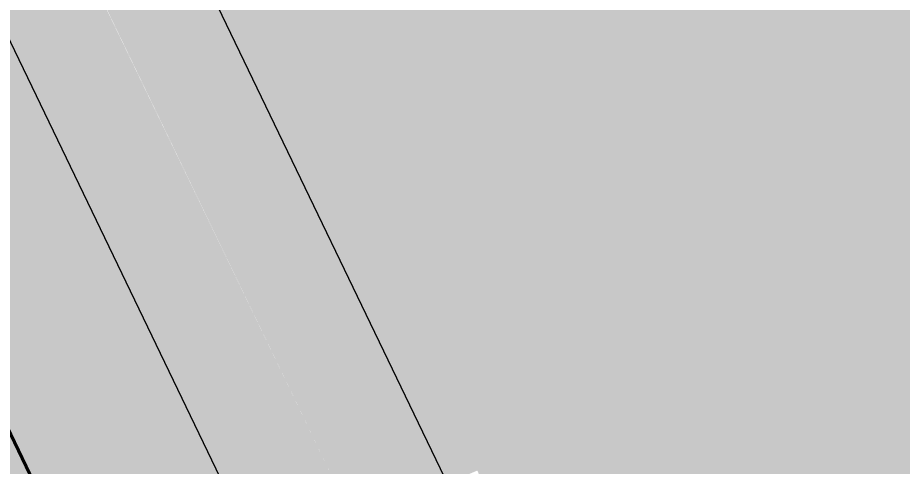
# Model space of a CAD drawing. Header units: metres. Extents: x 15.2 to 39, y -2.1 to 25.8.
# Drawn here: x 25.9887 to 26.098, y 24.7981 to 24.8535 of the extents above; entities that cross this region are included whole.
import ezdxf

# ---------------------------------------------------------------- set-up
doc = ezdxf.new("R2010")
doc.units = ezdxf.units.M
doc.layers.add('1095_ARQ_BASE_dwg', color=7, linetype='Continuous', lineweight=5, true_color=0x767676)
doc.layers.add('A-FLOR', color=7, linetype='Continuous', lineweight=9, true_color=0x007f00)
for name, color, linetype, lineweight in [('A-ANNO-DIMS', 7, 'Continuous', 5), ('A-ANNO-DIMS-20', 7, 'Continuous', 5), ('A-WALL', 7, 'Continuous', 9), ('KIRYA - PAREDE', 7, 'Continuous', 40), ('P-PIPE', 7, 'Continuous', 5)]:
    doc.layers.add(name, color=color, linetype=linetype, lineweight=lineweight)
doc.styles.add('Century Gothic_1', font='GOTHIC.TTF', dxfattribs={"height": 0.02})
doc.dimstyles.new('Setores_1_mm', dxfattribs={"dimscale": 0.3048, "dimtxt": 0.02088336539435051, "dimasz": 0.2083333333333333, "dimexe": 0.1574803149606299, "dimexo": 0.09842519685039368, "dimgap": 0.1148293963254593, "dimtad": 1, "dimrnd": 0.01, "dimzin": 0, "dimdsep": 46, "dimtxsty": 'Century Gothic_1', "dimblk1": 'OBLIQUE', "dimblk2": 'OBLIQUE', "dimsah": 1, "dimcen": 0.09, "dimazin": 0, "dimtfac": 1, "dimtdec": 4, "dimtix": 1, "dimtmove": 0, "dimatfit": 3, "dimfxl": 1, "dimtvp": 1, "dimtolj": 1, "dimtzin": 0, "dimarcsym": 2})

# ---------------------------------------------------------------- blocks, each defined once
blk = doc.blocks.new('1095_ARQ_BASE_dwg-3608001-TÉRREO')
at = {"layer": 'KIRYA - PAREDE', "color": 253, "true_color": 0xaaaaaa}
blk.add_line((25.98693131030047, 24.80398404181247), (26.00324145290243, 24.77016679997416), dxfattribs=at)
blk = doc.blocks.new('DIMBLOCK4-TÉRREO')
at = {"layer": 'A-ANNO-DIMS-20'}
for p, q in [((26.19049300141116, 24.83216777905756), (26.23372719649771, 24.85301974239962)), ((26.19049300141116, 24.83216777905756), (26.04134043035702, 24.76023111092322)), ((26.23393459170713, 24.74209653929394), (26.19049300141116, 24.83216777905756)), ((26.23393459170713, 24.74209653929394), (26.27716878679368, 24.762948502636)), ((26.23393459170713, 24.74209653929394), (26.11790592868366, 24.68613561708522))]:
    blk.add_line(p, q, dxfattribs=at)
at = {"layer": 'A-ANNO-DIMS-20', "lineweight": 25}
for p, q in [((26.19049300141116, 24.83216777905756), (26.14810267786724, 24.84697269276354)), ((26.19049300141116, 24.83216777905756), (26.23288332495509, 24.81736286535158)), ((26.23393459170713, 24.74209653929394), (26.1915442681632, 24.75690145299992)), ((26.23393459170713, 24.74209653929394), (26.27632491525105, 24.72729162558796))]:
    blk.add_line(p, q, dxfattribs=at)
at = {"layer": 'A-ANNO-DIMS-20', "color": 0, "insert": (26.2476765279744, 24.85318285345586), "char_height": 0.02, "width": 0.1058090513313759, "attachment_point": 1, "rotation": 295.7481327013862, "line_spacing_factor": 0.9845015114479526, "style": 'Century Gothic_1'}
blk.add_mtext('0,10 m', dxfattribs=at)
blk = doc.blocks.new('_Oblique')
at = {"color": 0, "linetype": 'ByBlock', "lineweight": -2}
blk.add_line((-0.5, -0.5), (0.5, 0.5), dxfattribs=at)

msp = doc.modelspace()

# ---------------------------------------------------------------- hatches: boundary and pattern name
at = {"layer": 'A-FLOR', "true_color": 0x464646}
h = msp.add_hatch(color=49, dxfattribs=at)
h.paths.add_polyline_path([(23.79740642318289, 21.74731005682862), (26.63465047573733, 23.1157201511516), (26.56948809029338, 23.25082701079705), (26.83970180958427, 23.38115178168493), (25.75366205218484, 25.63293277577628), (25.48344833289394, 25.50260800488838), (25.41828594744999, 25.63771486453384), (22.58104189489564, 24.26930477021091), (22.64620428033959, 24.13419791056546), (22.51109742069407, 24.06903552512148), (23.5971371780935, 21.81725453103012), (23.73224403773895, 21.88241691647407)])
h.paths.add_polyline_path([(25.84544231333541, 25.19345708377688), (25.84544150762684, 25.19345728858413), (25.84821941747273, 25.19345708377688)])
h.paths.add_polyline_path([(26.58579621172366, 23.4000247716773), (26.57612104300934, 23.40736496862135), (26.57231663023471, 23.41195365134683), (26.56937246568289, 23.41053367322107), (26.56407259166678, 23.42152236447224), (26.56707426751631, 23.42297008044461), (26.56657427002348, 23.42489657229807), (26.56562772387442, 23.42986607758446), (26.56611642200403, 23.44093822553912), (26.60570487159497, 23.46003183646425), (26.60758822048475, 23.45643706860406), (26.62122507967628, 23.46301416081991), (26.62162994382714, 23.47896223751426), (26.62371925033337, 23.47996991540883), (26.63047852536657, 23.46595532068531), (26.64992945620811, 23.47415427597115), (26.63721750929886, 23.50097635663492), (26.63579883217353, 23.50151351339471), (26.62907223714479, 23.51509947585772), (26.62743254698707, 23.5156862423366), (26.62546938755425, 23.51918033471347), (26.62898299692394, 23.52110302786206), (26.54192406285181, 23.70160991241564), (26.53825033985375, 23.7000462071589), (26.53680904547041, 23.70358385560802), (26.53744272758421, 23.70544380734406), (26.53272211290224, 23.7149355051744), (26.52597895215839, 23.71187665123085), (26.52560877437537, 23.71264417312916), (26.52454582425262, 23.71215494212135), (26.52456715629159, 23.71171211213322), (26.52383810671969, 23.71166127054447), (26.52385986389607, 23.71134570096849), (26.52313585706852, 23.71150599382953), (26.52035645299365, 23.71005107020794), (26.51967182430549, 23.70835716116505), (26.51941201727892, 23.70800212597005), (26.52333851732716, 23.6998609708036), (26.52144918487121, 23.69894974090714), (26.52642697299792, 23.68862885843485), (26.52509095739816, 23.68817068704165), (26.52819191400105, 23.68139006169884), (26.52324934202017, 23.68013721708476), (26.50384486811705, 23.67362722884441), (26.48919140512959, 23.66802258846951), (26.45778572296877, 23.65532753564846), (26.41776760602326, 23.63898942007738), (26.39985448588241, 23.63292232234177), (26.37057486308306, 23.62264679516763), (26.32110146929529, 23.60387051273816), (26.30117615092257, 23.5954169943217), (26.28073249366126, 23.58593877134624), (26.2779638923359, 23.58452227559897), (26.27977960682503, 23.57732880823706), (26.28139723795086, 23.56024266614028), (26.28037698382986, 23.54417936471756), (26.27824125993486, 23.53267183456529), (26.27590903330597, 23.52552726358834), (26.26829693909184, 23.50650277623361), (26.26024140984896, 23.49430108987662), (26.25250475476339, 23.48423004293143), (26.23956594959919, 23.47235900274196), (26.22517060876262, 23.46297177976824), (26.21247315304818, 23.45665643975895), (26.20865446700131, 23.45525616526176), (26.1957267280437, 23.45132738540208), (26.17891477627872, 23.4490009533625), (26.16377475184, 23.44905556630244), (26.14617773594631, 23.45160055517796), (26.13004709236235, 23.45689982839501), (26.11571512724409, 23.46411471091902), (26.10130687229551, 23.47407945121837), (26.08851823701611, 23.48670702541401), (26.08008063302424, 23.49805030329064), (26.07240953936638, 23.51122304826516), (26.06645068936553, 23.52721154034459), (26.0633050773711, 23.53967377345353), (26.06168744624631, 23.55675991555869), (26.0627077003692, 23.57282321697358), (26.06484342426695, 23.58433074713514), (26.06717565089146, 23.59149874747192), (26.07421606485536, 23.60870459547873), (26.07622002859606, 23.61311589348531), (26.09137915458903, 23.63352499014782), (26.10311434168226, 23.64429935085197), (26.11492285718055, 23.65254103936222), (26.13144642952515, 23.66079228910359), (26.14770943656755, 23.66567854976003), (26.16313865770306, 23.66788274792803), (26.18180389132227, 23.66778998275301), (26.19667568675655, 23.66537580714912), (26.21283680784452, 23.66006676685179), (26.22800510184414, 23.65258897234403), (26.23041811680715, 23.65107468037353), (26.24224097212083, 23.64247723308997), (26.25456644718804, 23.63029555626039), (26.25841489158399, 23.62557143089596), (26.26343142362492, 23.62807182463581), (26.29226059320631, 23.64290701752243), (26.30750950242263, 23.6516101444669), (26.3262188072073, 23.6626952759376), (26.36515425503177, 23.68649440697973), (26.39434918043025, 23.70503728488876), (26.4137444033895, 23.71567097022199), (26.45589329472993, 23.73939347234476), (26.47268225825709, 23.74954294225979), (26.485672212235, 23.7580302557663), (26.48987235617651, 23.76119248604034), (26.49312462981757, 23.75444926331518), (26.49431493731115, 23.75520954403903), (26.49929272543788, 23.74488866156672), (26.5011820578938, 23.74579989146316), (26.5052680632224, 23.73752696925026), (26.50593746475854, 23.73758602488143), (26.50770235474311, 23.7371465515435), (26.51037914431242, 23.73849761930529), (26.51068951129835, 23.73892340074462), (26.51083078042719, 23.73892340074462), (26.51122128528366, 23.73938327102044), (26.51169377754927, 23.73916115991573), (26.51259916163724, 23.73961813840493), (26.51215331355895, 23.74054255412922), (26.51882100640756, 23.74375839951681), (26.51424673536129, 23.75339262274176), (26.51241556505468, 23.75414155663471), (26.51051859547185, 23.75751784225252), (26.51403220484155, 23.75944053540112), (26.09057691796893, 24.63742733130859), (26.0868804788484, 24.63588371503567), (26.08531190319542, 24.63950868895102), (26.08588921985909, 24.64116169690814), (26.08088007446654, 24.65151344470878), (26.07044025492446, 24.64625212698419), (26.06966625764597, 24.64455066682741), (26.06627957971915, 24.64291726336425), (26.06435688657055, 24.64643087273394), (26.06319084751103, 24.64586848910042), (26.06644896678323, 24.63911314611808), (26.06194540479505, 24.63694106660333), (26.05709681712132, 24.64648898800214), (26.0464858973794, 24.64137131415529), (26.04541311863593, 24.6434005224686), (26.03672517526673, 24.63917489303645), (26.04220334228003, 24.63794624551564), (26.05063679882596, 24.63347160968342), (26.05694667138009, 24.62779599910912), (26.06239286681222, 24.61921156979496), (26.20559019707759, 24.32197647857499), (26.2081073864934, 24.31431724202091), (26.20845556457016, 24.30441833642346), (26.20648567134286, 24.29573063197773), (26.20213627254709, 24.28754562101343), (26.1964606619728, 24.28123574845931), (26.18787623265864, 24.27578955302718), (26.14121480002938, 24.25353617357817), (26.12759967457945, 24.25039894235187), (26.11907952822935, 24.25183869003713), (26.11757719310771, 24.25206831264376), (26.11330156391992, 24.25319004513531), (26.11145283302742, 24.25447400820511), (25.83721256510983, 24.12242971942967), (25.80426194780068, 24.11038748414092), (25.78071342727291, 24.10616274827033), (25.75675478719526, 24.10456452283012), (25.73247507654998, 24.10637513919621), (25.70782140096421, 24.11161713169896), (25.6856887879827, 24.11944496660441), (25.67772487281918, 24.12317631558265), (25.6673529490717, 24.12799948877991), (25.65034757323088, 24.13798647978907), (25.64736666754646, 24.13987137561512), (25.63577298023043, 24.14866516662951), (25.62837852057536, 24.15503096575457), (25.61549097603988, 24.1681327470043), (25.61220629575545, 24.17184278829615), (25.60439786770219, 24.18190723652065), (25.59846816364155, 24.19066021885095), (25.5907003289904, 24.20432297558627), (25.58739149883651, 24.21077350872277), (25.58237304310834, 24.22274480677063), (25.57932998716448, 24.2313167148643), (25.57592581893126, 24.24409301150862), (25.5735850793475, 24.2543924360646), (25.57212511105243, 24.26391259618216), (25.57106764864502, 24.27580117797127), (25.57110928690075, 24.29101058639795), (25.57127164244249, 24.29846943604658), (25.57255228475647, 24.31003920005988), (25.57482242823007, 24.32261113978971), (25.57811634107217, 24.33593699107388), (25.57918959384683, 24.34099376204879), (25.58731439623386, 24.36331317588138), (25.59859341180324, 24.38602116717801), (25.61202396610189, 24.40568316370002), (25.62837562587942, 24.42348337805998), (25.64756252439792, 24.44004945312723), (25.6706883903416, 24.45413110917816), (25.67955774772499, 24.45917550634089), (25.9498551234961, 24.58954062496409), (25.95019100733094, 24.59237379009209), (25.95393895487395, 24.59977551220555), (25.95475375347136, 24.6014522414843), (25.95701019385864, 24.60514065081694), (25.96875187044259, 24.61419823167682), (25.99342133114481, 24.62635185851698), (25.99715872974679, 24.6325967727064), (26.00124102468659, 24.63686710770318), (26.00769643384958, 24.64075292076535), (26.03940762664365, 24.65604731050366), (26.03841117854907, 24.6581133332857), (26.04916919949412, 24.66343108787301), (26.04456876867667, 24.67296956250879), (26.04907233066485, 24.67514164202358), (26.05251547947379, 24.66847553926218), (26.05368151853332, 24.6690379228957), (26.05212510616797, 24.67272819042799), (26.05554670451202, 24.67437843609808), (26.05761371395845, 24.67382103483857), (26.06777020560578, 24.67872943017879), (26.06277430017952, 24.68908099125068), (26.06080485405214, 24.68994858321865), (26.05917145058897, 24.69333526114547), (26.06277430017952, 24.69507292475732), (26.04713532767297, 24.72749857107222), (26.04346160467491, 24.7259348658155), (26.04202031029158, 24.7294725142646), (26.04265399240537, 24.73133246600064), (26.03735352781151, 24.74192423903731), (26.03695811727941, 24.74135792965459), (26.02556771781461, 24.73593972886397), (26.02498070095513, 24.73430068611826), (26.02148692082674, 24.73233687927342), (26.02539666395339, 24.72423046769464), (26.01269486997975, 24.71833508371273), (26.01194277188074, 24.71845763380986), (26.0111214121869, 24.71950434940191), (26.00989605320265, 24.7218401138453), (26.00716043369124, 24.72709252618405), (25.95168460292963, 24.7003363905119), (25.94810565916537, 24.70749211516934), (25.94593309649497, 24.70644428261293), (25.94631302838662, 24.70565653667008), (25.94483734308015, 24.70469359839434), (25.94918838275961, 24.69533134265532), (25.94919177753251, 24.69428946179363), (25.94889827289457, 24.69325181438601), (25.94832787070184, 24.69228911438849), (25.9475194429211, 24.69146696821496), (25.94584017662128, 24.69060126144399), (25.94542134921709, 24.69045505223233), (25.94339919996299, 24.69045505223233), (25.94236780301311, 24.69082133603638), (25.94182674849354, 24.69117956361457), (25.94128164716651, 24.69166664289556), (25.9402697093091, 24.69346786844556), (25.93664232044526, 24.70099232938968), (25.93586831880154, 24.7006190264088), (25.93541965336914, 24.70075339706014), (25.93541001271345, 24.70039798420531), (25.93402680130531, 24.69973085779023), (25.93105557844111, 24.70453590716406), (25.92948493846498, 24.70767630591357), (25.92718511488066, 24.71391632324268), (25.92874995894924, 24.71458225648156), (25.929074459106, 24.71432936885972), (25.9292126224114, 24.71488987208341), (25.92977700659249, 24.7152330935798), (25.92010495240346, 24.7356210137556), (25.92810535086112, 24.73939753561578), (25.93803402183054, 24.71912419871646), (25.93952513626867, 24.71973046569247), (25.93995489039412, 24.71910423070351), (25.94212745306451, 24.72015206325991), (25.93865212584084, 24.72735776244099), (25.9636985296741, 24.73950354036769), (25.95702224536116, 24.7873383583605), (25.95201283344581, 24.7850070336298), (25.9508273404482, 24.78517601146314), (25.95015905222922, 24.7856803741064), (25.94974249925831, 24.78645618639745), (25.9484161158351, 24.78868880737253), (25.93362428820544, 24.78168767471919), (25.93237313061078, 24.78172590702084), (25.93033601115089, 24.78291366339613), (25.92848821481547, 24.78468509119751), (25.92642846879345, 24.78734170184337), (25.92467162627748, 24.79018624027525), (25.92311649296039, 24.79328571196813), (25.92146916834809, 24.79766713791154), (25.92085706920665, 24.80006749706221), (25.9205246768323, 24.80177068601469), (25.92045138553619, 24.80420544967237), (25.92114590565136, 24.80624579660384), (25.92224380515118, 24.80715233920061), (25.93639394575993, 24.81413290712655), (25.93495148286426, 24.81761222038477), (25.93506756233673, 24.81822614295568), (25.93561059212913, 24.81901572202555), (25.93639394575993, 24.81947819575067), (25.97039765580388, 24.83565837732336), (25.97126656659853, 24.83545980246761), (25.97220026208182, 24.83452720947825), (25.98693233555277, 24.80397499050864), (25.98693131030054, 24.80224687333753), (25.98637778861174, 24.80155228395684), (25.9844211882454, 24.80055293889079), (25.9680276502631, 24.79264629341331), (25.97227870468878, 24.7638267548999), (25.97409298500821, 24.75023589295406), (25.97508744825313, 24.7449306120286), (25.99429213391896, 24.7541930812546), (25.9904442021073, 24.76255900842059), (25.9904442021073, 24.76358782425232), (25.99162401213987, 24.76456367845367), (26.00324145290242, 24.77016679997416), (26.00715119602906, 24.76206038839542), (26.01086311508175, 24.76357190877426), (26.01291361956314, 24.76303521019952), (26.02428578837082, 24.76858886976082), (26.0244925273965, 24.7686623188823), (26.01945800018245, 24.77928128139833), (26.01762682987585, 24.78003021529128), (26.01572986029301, 24.7834065009091), (26.01924346966271, 24.78532919405769), (25.86223261802525, 25.11087349312639), (25.85862976843471, 25.10913582951455), (25.85711760064386, 25.11284743631877), (25.85775128275765, 25.1147073880548), (25.85123504421326, 25.12821807401935), (25.85169773090769, 25.12966261738189), (25.83743524728661, 25.15814455091495), (25.83668142882595, 25.15660906346112), (25.82529102936115, 25.15119086267049), (25.82470401250167, 25.14955181992478), (25.82121023237327, 25.14758801307994), (25.80711874656412, 25.17627353996085), (25.79926272359393, 25.17346106535305), (25.79332213617299, 25.17113938027713), (25.79113798448353, 25.17159147937041), (25.79054705664949, 25.17212635687845), (25.78528435284981, 25.18294139190627), (25.75537109162888, 25.16851414918388), (25.82280194922721, 25.028194535979), (25.82488248557958, 25.02188441950064), (25.82535499892557, 25.01355840141377), (25.82365647971897, 25.00539379006051), (25.81933957017229, 24.9973161211964), (25.81424468811725, 24.99165683335476), (25.80628908651843, 24.98662947160197), (25.55818040668664, 24.86717989826199), (25.55166206933267, 24.86503070848579), (25.5433360512458, 24.8645581951398), (25.53517143989254, 24.8662567143464), (25.52709377102844, 24.87057362389309), (25.52110549015948, 24.87617033937517), (25.51634265628716, 24.88375776876093), (25.36602394346187, 25.1959360047919), (25.36394340710951, 25.20224612127026), (25.36347089376352, 25.21057213935713), (25.36516941297011, 25.21873675071039), (25.3694863225168, 25.2268144195745), (25.37458120457184, 25.23247370741614), (25.38253680617065, 25.23750106916893), (25.63032984266657, 25.35684657035161), (25.63716382335642, 25.35909983228511), (25.64548984144328, 25.3595723456311), (25.65365445279654, 25.35787382642451), (25.66173212166065, 25.35355691687781), (25.6673914095023, 25.34846203482278), (25.67241877125509, 25.34050643322397), (25.73881984572612, 25.20283129153382), (25.76872199926973, 25.21737815274306), (25.76352237922703, 25.22848055210823), (25.7635459897614, 25.2293088367453), (25.76515755061746, 25.23127735799747), (25.77567733763773, 25.23756288951316), (25.77730352761718, 25.23862390695762), (25.80687462517611, 25.17731157008972), (25.8105864266283, 25.17882304258078), (25.81263693110967, 25.17828634400603), (25.82400909991737, 25.18384000356734), (25.82544467390719, 25.18353678898551), (25.83049635029676, 25.18612783197892), (25.83096137631278, 25.18671915100308), (25.83417309257754, 25.1899794725536), (25.83505183501512, 25.1906234966556), (25.83670526687799, 25.19163952077649), (25.83775790729063, 25.19209839866756), (25.84188508507837, 25.19325556699292), (25.8454502776122, 25.19345505929593), (25.85043366701367, 25.19218830561709), (25.85145469074088, 25.19173311236548), (25.85336465981258, 25.1907108438341), (25.85393268590825, 25.19025755937258), (25.85700354431177, 25.18733484297246), (25.85927851631465, 25.18356238052478), (25.86047580192555, 25.17921579140259), (25.8606071680237, 25.17831182351364), (25.86065399306335, 25.176075938002), (25.86069787540373, 25.17513771329393), (25.87489051297601, 25.14535414467669), (25.87680602134644, 25.14159936420498), (25.87802383293738, 25.14113837563097), (25.88475042796616, 25.12755241316797), (25.88639011812388, 25.12696564668909), (25.88835327755671, 25.12347155431221), (25.884839668187, 25.12154886116362), (26.04188286476671, 24.79602016214366), (26.04552309359893, 24.79757108811409), (26.04696553720586, 24.79403061890255), (26.04633126261198, 24.79217038141185), (26.05341293790468, 24.77747392116312), (26.05314997246673, 24.77609214737075), (26.05364134826604, 24.77545971002759), (26.05420937436172, 24.77500642556605), (26.05712048385647, 24.77232738406387), (26.0595552047681, 24.76831124671827), (26.06075526999106, 24.76395480481074), (26.06088385647716, 24.76306068970712), (26.0609306815168, 24.76082480419549), (26.06121117129302, 24.75937863666416), (26.06275551380253, 24.75855896081276), (26.06965313761388, 24.7441774911138), (26.07129294888377, 24.74359050907568), (26.07306605313428, 24.74000502656815), (26.06974237783472, 24.73817393910945), (26.08529211012042, 24.70593332233131), (26.08889495971097, 24.70767098594315), (26.09063262332281, 24.70406813635261), (26.08997980823026, 24.70219895673177), (26.09691526350967, 24.68751903531591), (26.09660390455088, 24.68602458182688), (26.10466402559532, 24.66931282955973), (26.10618270599829, 24.66860407496555), (26.11309073426771, 24.65428105717752), (26.11501247173683, 24.65351926931206), (26.11669757750039, 24.65002539249442), (26.11318396813069, 24.64810269934583), (26.53667159994555, 23.77013150348709), (26.54024210459384, 23.7718535670502), (26.5417542723847, 23.76814196024597), (26.54111999779082, 23.76628172275528), (26.5482905804954, 23.7521950279055), (26.55000983364073, 23.75127129670749), (26.55396113207257, 23.74746797047551), (26.55621763389515, 23.74402209621059), (26.55775184067856, 23.7393689578532), (26.55802991699108, 23.73446905729531), (26.55762138480495, 23.73250528407915), (26.56444187279272, 23.71828883245722), (26.5661472905137, 23.71758508201161), (26.56804472238326, 23.71420797360147), (26.56453111301356, 23.71228528045288), (26.65159004708569, 23.5317783958993), (26.65519289667625, 23.53351605951114), (26.65670506446709, 23.52980445270692), (26.6560713823533, 23.52794450097088), (26.66258762089769, 23.51443381500634), (26.66212493420327, 23.51298927164379), (26.67658506409474, 23.48348658295883), (26.67886891141657, 23.47929983791515), (26.67907625803762, 23.47912418095877), (26.68253452451174, 23.47576658210726), (26.68461141756125, 23.47238263513147), (26.68585929641853, 23.46798033885247), (26.68606101800974, 23.46442586228332), (26.68506377024044, 23.45997082595911), (26.68308142213888, 23.45617936041366), (26.67972382328739, 23.45272109393958), (26.67633987631163, 23.45064420089006), (26.67160566388554, 23.44910269457742), (26.64548630970271, 23.43483837187999), (26.6522455847359, 23.42082377715647), (26.64996823969412, 23.41972540779321), (26.63742377594854, 23.42942799038127), (26.62366556254358, 23.4227923687166), (26.62542755721965, 23.41913907140751), (26.5861356081828, 23.40018846346132)])
at = {"layer": 'P-PIPE', "true_color": 0x00ffff}
for points in [[(26.03059161485401, 24.79057436330793), (26.04185051982446, 24.79600456209493), (25.88475042796616, 25.12173389070038), (25.87349152299571, 25.11630369191338), (26.02978757413341, 24.7922414510925)], [(26.01933270988355, 24.78514416452094), (26.03059161485401, 24.79057436330793), (25.8733422119454, 25.1162316788103), (25.86223261802525, 25.11087349312639), (26.01915823467306, 24.78550591919911)]]:
    msp.add_hatch(color=4, dxfattribs=at).paths.add_polyline_path(points)

# ---------------------------------------------------------------- linework, layer by layer
at = {"layer": 'A-WALL', "color": 253, "true_color": 0xaaaaaa}
msp.add_line((26.70459494993881, 23.31598939624096), (25.61855519253939, 25.56777039033231), dxfattribs=at)
at = {"layer": 'P-PIPE'}
for p, q in [((26.04884461586211, 24.78150309249299), (25.87588834354578, 25.14010842361216)), ((25.85337053360488, 25.12924802603817), (26.0263268059212, 24.770642694919))]:
    msp.add_line(p, q, dxfattribs=at)

# ---------------------------------------------------------------- block references
at = {"layer": '1095_ARQ_BASE_dwg', "color": 253, "true_color": 0xaaaaaa}
msp.add_blockref('1095_ARQ_BASE_dwg-3608001-TÉRREO', (0, 0), dxfattribs=at)

# ---------------------------------------------------------------- dimensions: what is measured, and where the dimension line sits
at = {"layer": 'A-ANNO-DIMS'}
dim = msp.add_linear_dim(base=(26.19049300141116, 24.83216777905756), p1=(26.09088455675457, 24.67310313999643), p2=(26.01431905842793, 24.74719863383443), angle=295.7481327013879, dimstyle='Setores_1_mm', override={"dimpost": '<>', "dimfxl": 0.1065477251803347}, dxfattribs=at)
dim.commit()
dim.dimension.update_dxf_attribs({"geometry": 'DIMBLOCK4-TÉRREO', "text_midpoint": (26.25319896612996, 24.8068994117347)})

doc.saveas('drawing.dxf')
